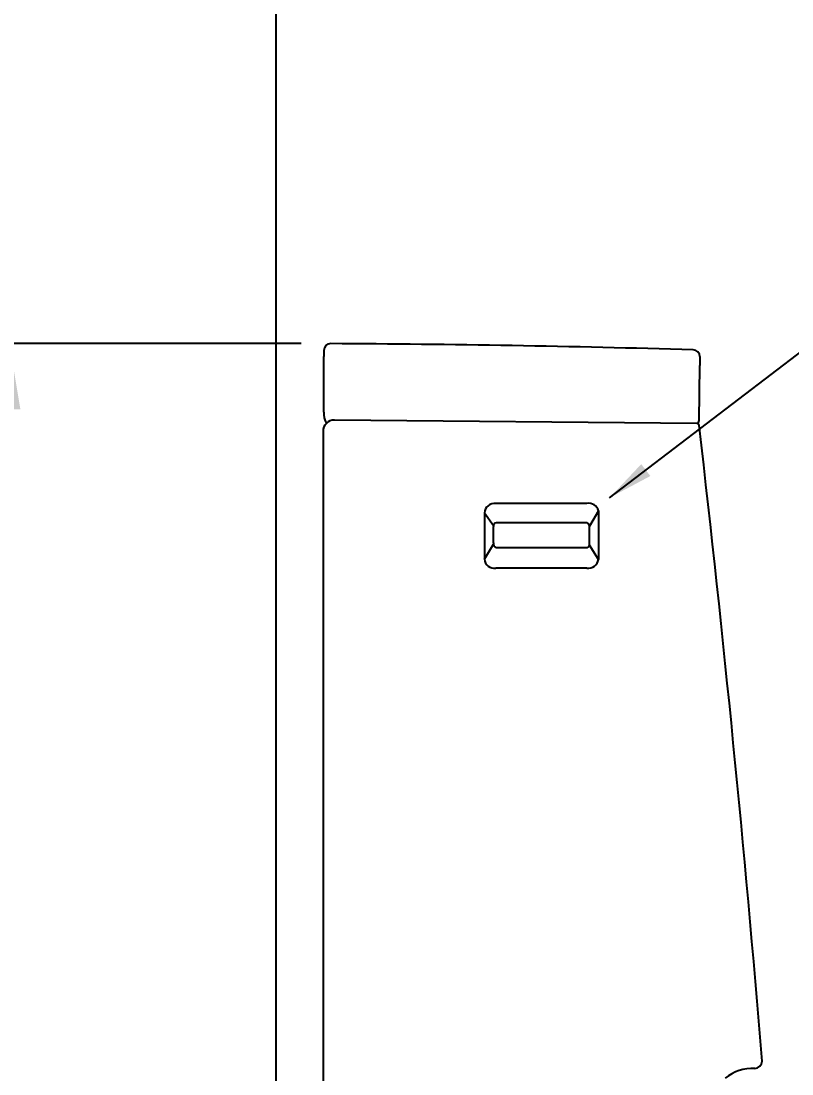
# Model space of a CAD drawing. Extents: x 66481 to 68906, y 58061 to 61491.
# Drawn here: x 66964.9 to 67303.1, y 59354.2 to 59816.1 of the extents above; entities that cross this region are included whole.
import ezdxf

# ---------------------------------------------------------------- set-up
doc = ezdxf.new("R2010")
doc.units = 0
doc.header["$MEASUREMENT"] = 0
doc.layers.get('0').update_dxf_attribs({"linetype": 'CONTINUOUS'})
doc.layers.get('Defpoints').update_dxf_attribs({"linetype": 'CONTINUOUS'})
for name, color, linetype in [('3', 3, 'CONTINUOUS'), ('Dim', 4, 'CONTINUOUS'), ('FAUCET', 4, 'CONTINUOUS'), ('MAIN', 7, 'CONTINUOUS')]:
    doc.layers.add(name, color=color, linetype=linetype)
doc.styles.add('h', font='', dxfattribs={"height": 30})
doc.styles.get("Standard").update_dxf_attribs({"font": 'txt.shx', "bigfont": 'ghs.shx'})
doc.styles.get('h').set_extended_font_data('Haansoft Batang')
doc.dimstyles.new('SERIM', dxfattribs={"dimscale": 10, "dimtxt": 3, "dimasz": 2, "dimexe": 1, "dimexo": 1.5, "dimgap": 1, "dimtad": 1, "dimtoh": 1, "dimdec": 0, "dimdsep": 46, "dimtxsty": 'h', "dimcen": -0.3, "dimclrt": 2, "dimadec": 0, "dimazin": 0, "dimtfac": 1, "dimtdec": 0, "dimtmove": 1, "dimatfit": 3, "dimfxl": 0, "dimtolj": 1, "dimtzin": 0, "dimarcsym": 0})
doc.dimstyles.get("Standard").update_dxf_attribs({"dimtxt": 0.18, "dimasz": 0.18, "dimexe": 0.18, "dimexo": 0.0625, "dimgap": 0.09, "dimtad": 0, "dimtih": 1, "dimtoh": 1, "dimdec": 4, "dimzin": 0, "dimdsep": 46, "dimtxsty": 'Standard', "dimcen": 0.09, "dimadec": 0, "dimazin": 0, "dimtfac": 1, "dimtdec": 4, "dimtofl": 0, "dimtmove": 0, "dimatfit": 0, "dimfxl": 0, "dimtolj": 1, "dimtzin": 0, "dimarcsym": 0})

# ---------------------------------------------------------------- blocks, each defined once
blk = doc.blocks.new('*D39')
at = {"layer": 'Defpoints', "color": 0}
for p in [(67097.75, 59674.56), (66959.83, 58964.4), (67097.75, 58964.4)]:
    blk.add_point(p, dxfattribs=at)
at = {"layer": 'Dim', "color": 0, "lineweight": -2}
for p, q in [((67087.75, 59674.56), (66931.03, 59674.56)), ((66959.83, 59645.76), (66959.83, 59343.48)), ((66959.83, 58993.2), (66959.83, 59295.48)), ((67087.75, 58964.4), (66931.03, 58964.4))]:
    blk.add_line(p, q, dxfattribs=at)
at = {"layer": 'Dim', "color": 0}
for points in [[(66955.03, 59645.76), (66964.63, 59645.76), (66959.83, 59674.56)], [(66955.03, 58993.2), (66964.63, 58993.2), (66959.83, 58964.4)]]:
    blk.add_solid(points, dxfattribs=at)
at = {"layer": 'Dim', "color": 0, "insert": (66959.83, 59319.48), "char_height": 28.8, "attachment_point": 5}
blk.add_mtext('\\A1;710', dxfattribs=at)

msp = doc.modelspace()

# ---------------------------------------------------------------- linework, layer by layer
for p, q in [((67168.13, 59600.35), (67172.11, 59594.79)), ((67218.13, 59601.24), (67214.25, 59594.44)), ((67168.13, 59579.98), (67172.12, 59586.62)), ((67218.13, 59579.9), (67214.25, 59586.2))]:
    msp.add_line(p, q)
for centre, radius, start, end in [((67173.54, 59594.57), 1.43, 101.7858, 186.2046), ((67212.32, 59594.27), 1.94, 354.9548, 61.2904), ((67174.25, 59586.91), 2.16, 172.0736, 242.2832), ((67212.69, 59586.48), 1.58, 290.6327, 10.2856)]:
    msp.add_arc(centre, radius, start, end)
at = {"layer": '3', "color": 0}
for centre, radius, start, end in [((67065.88, 52969.38), 6705.28, 88.342837, 89.702126), ((59003.28, 58681.06), 8314.43, 4.682946, 6.614562)]:
    msp.add_arc(centre, radius, start, end, dxfattribs=at)
at = {"layer": 'Dim', "color": 0}
for p, q in [((67097.75, 59671.57), (67097.75, 59668.87)), ((67262.66, 59668.86), (67262.66, 59665)), ((67261.4, 59639.55), (67102.36, 59641.06)), ((67097.36, 59636.06), (67097.36, 59309.4))]:
    msp.add_line(p, q, dxfattribs=at)
at = {"layer": 'Dim', "color": 7}
for p, q in [((67097.75, 59644.58), (67097.75, 59668.87)), ((67262.37, 59640.79), (67262.66, 59665)), ((67172.12, 59587.21), (67172.12, 59594.42)), ((67214.25, 59586.77), (67214.25, 59594.1))]:
    msp.add_line(p, q, dxfattribs=at)
at = {"layer": 'Dim', "color": 0}
for centre, radius, start, end in [((67100.75, 59671.57), 3, 90.1492, 180), ((67259.66, 59668.86), 3, 0, 87.5369), ((67106.1, 59643.77), 8.39, 174.5024, 209.894), ((67102.36, 59636.06), 5, 90, 180), ((67260.81, 59641.02), 1.57, 290.3595, 351.578), ((67261.39, 59638.55), 1, 13.992, 89.3076), ((67286.34, 59360.17), 3.63, 277.211, 355.1899), ((67285.5, 59338.69), 17.93, 85.871, 130.632)]:
    msp.add_arc(centre, radius, start, end, dxfattribs=at)
at = {"layer": 'FAUCET', "color": 0}
for p, q in [((67213.13, 59604.45), (67173.13, 59604.45)), ((67168.13, 59600.35), (67168.13, 59579.98)), ((67218.13, 59601.24), (67218.13, 59579.9)), ((67213.25, 59595.97), (67173.25, 59595.97)), ((67213.25, 59585), (67173.25, 59585)), ((67213.13, 59576.06), (67173.13, 59576.06))]:
    msp.add_line(p, q, dxfattribs=at)
for centre, radius, start, end in [((67172.62, 59599.98), 4.5, 83.4475, 175.1994), ((67213.96, 59600.24), 4.29, 13.4659, 101.1835), ((67172.61, 59580.54), 4.52, 187.1369, 276.583), ((67213.76, 59580.42), 4.41, 261.8824, 353.179)]:
    msp.add_arc(centre, radius, start, end, dxfattribs=at)
at = {"layer": 'MAIN', "color": 0}
msp.add_line((67076.88, 58964.4), (67076.88, 60690.67), dxfattribs=at)

# ---------------------------------------------------------------- dimensions: what is measured, and where the dimension line sits
at = {"layer": 'Dim', "color": 0}
dim = msp.add_linear_dim(base=(66959.83, 58964.4), p1=(67097.75, 59674.56), p2=(67097.75, 58964.4), angle=90, dimstyle='Standard', override={"dimscale": 160, "dimgap": 0.06, "dimdec": 0, "dimatfit": 3}, dxfattribs=at)
dim.commit()
dim.dimension.update_dxf_attribs({"geometry": '*D39', "text_midpoint": (66959.83, 59319.48), "dimtype": 160})

# ---------------------------------------------------------------- leaders
msp.add_leader([(67223.05, 59606.97), (67308.05, 59671.83), (67328.05, 59671.83)], dimstyle='SERIM', override={"dimse1": 1}, dxfattribs=at)

doc.saveas('drawing.dxf')
